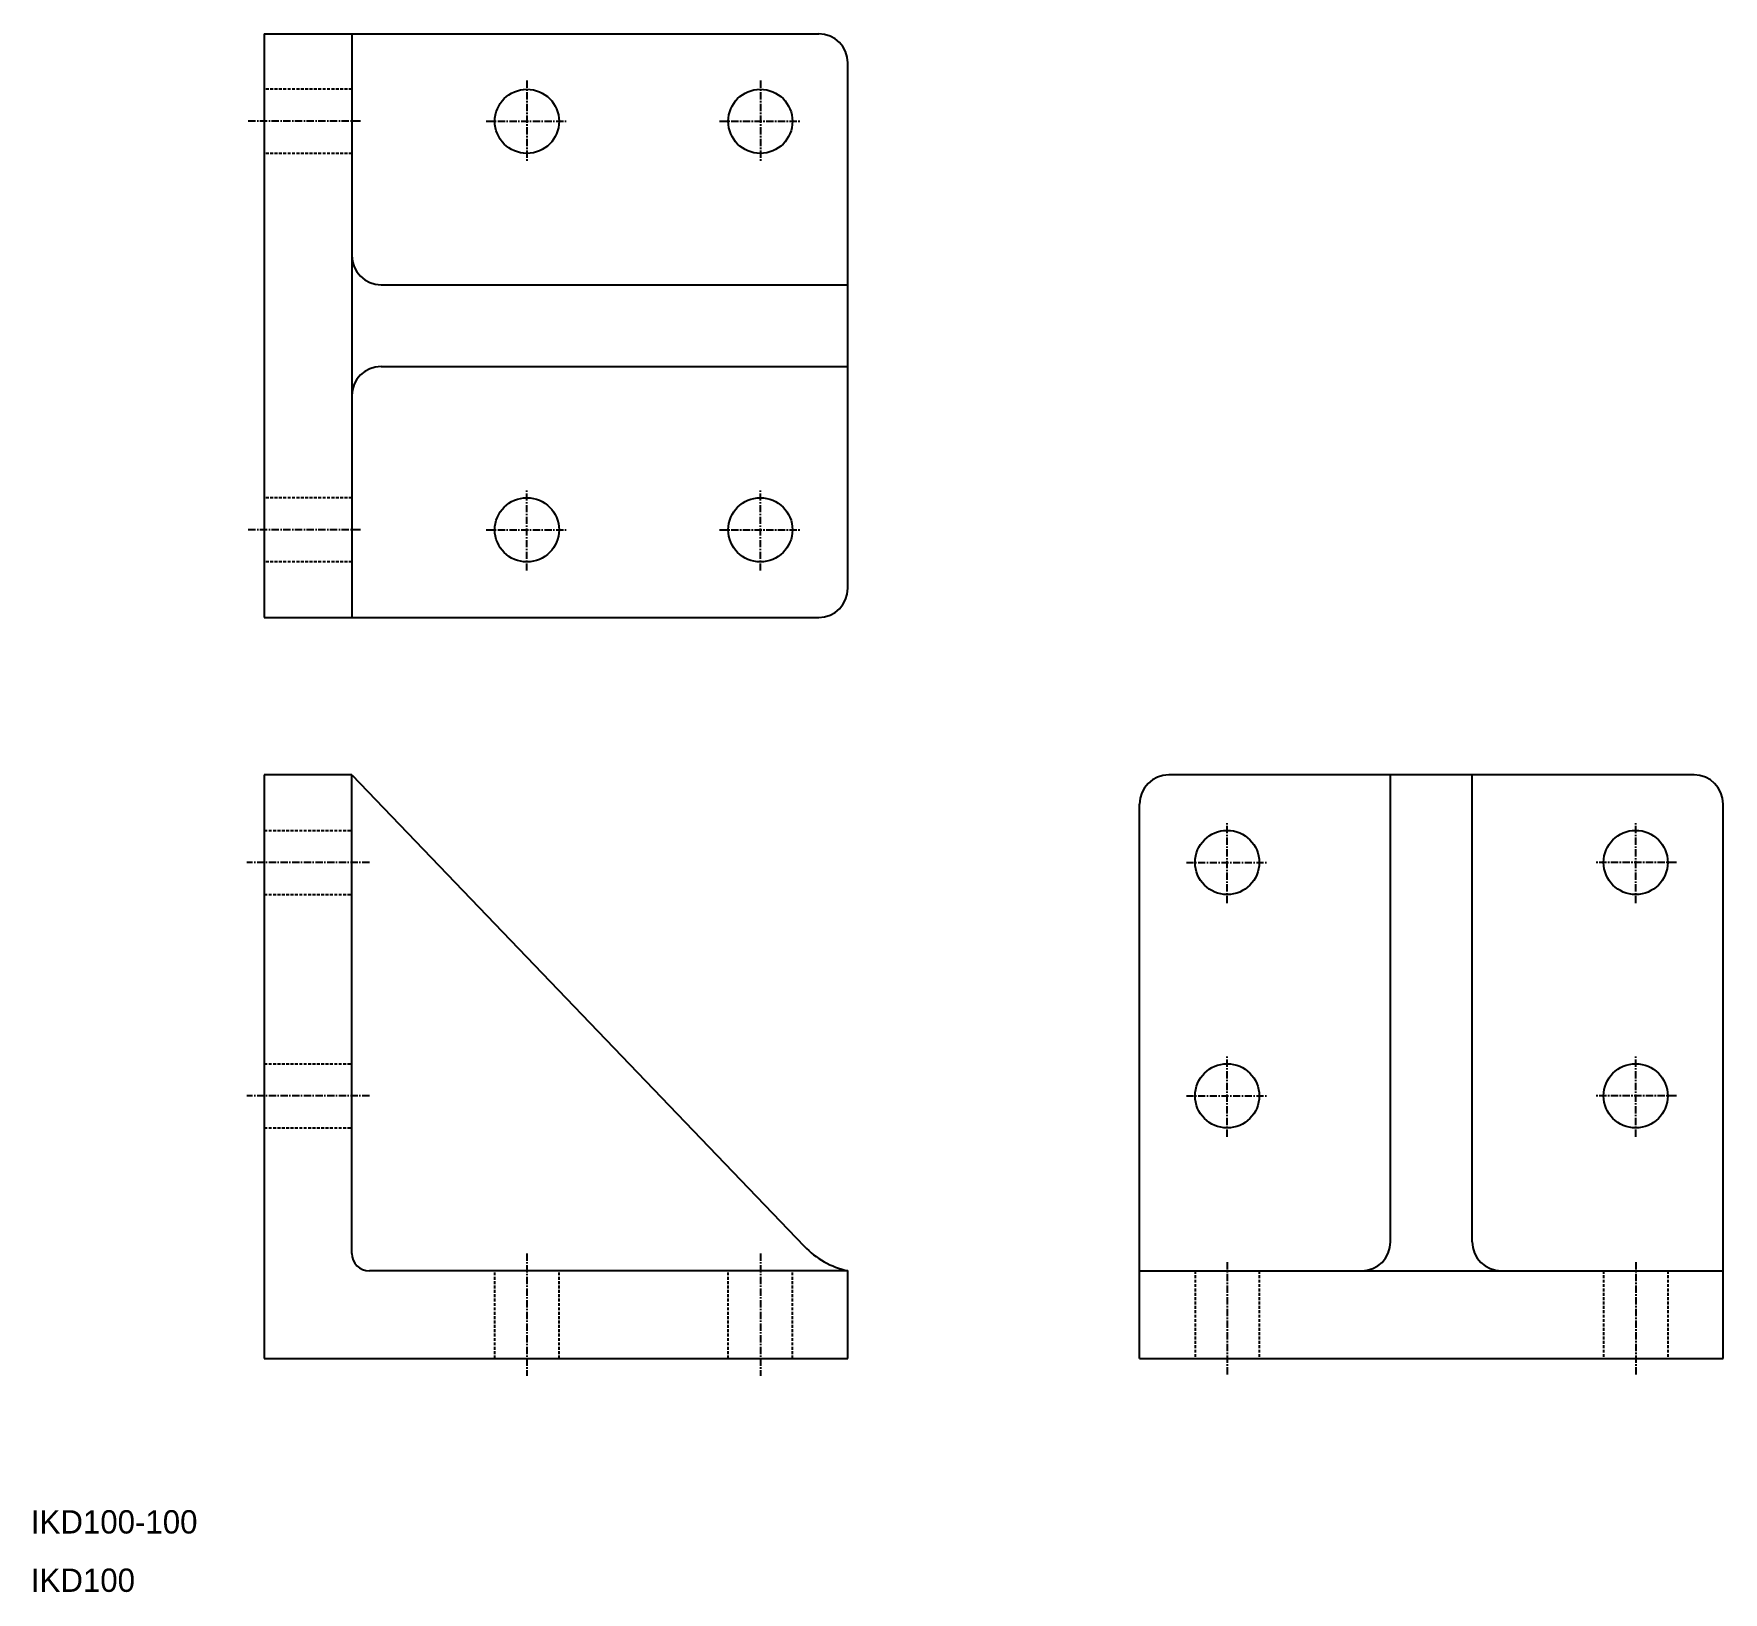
# Model space of a CAD drawing. Extents: x 10 to 300, y 10 to 277.
import ezdxf

# ---------------------------------------------------------------- set-up
doc = ezdxf.new("R2010")
doc.units = 0
doc.linetypes.add('CENTER', pattern=[2, 1.25, -0.25, 0.25, -0.25])
doc.linetypes.add('DASHED', pattern=[0.75, 0.5, -0.25])
doc.layers.get('0').update_dxf_attribs({"linetype": 'CONTINUOUS'})
doc.layers.add('CENTER', color=1, linetype='CENTER')

msp = doc.modelspace()

# ---------------------------------------------------------------- linework, layer by layer
at = {"color": 7, "linetype": 'CONTINUOUS'}
for p, q in [((50, 277), (145, 277)), ((50, 277), (50, 177)), ((65, 277), (65, 177)), ((150, 182), (150, 272)), ((70, 234), (150, 234)), ((70, 220), (150, 220)), ((50, 177), (145, 177)), ((50, 150), (50, 50)), ((65, 150), (50, 150)), ((65, 150), (142.5, 69.24)), ((65, 68), (65, 150)), ((295, 150), (205, 150)), ((243, 70), (243, 150)), ((257, 70), (257, 150)), ((200, 50), (200, 145)), ((300, 50), (300, 145)), ((150, 65), (68, 65)), ((150, 50), (150, 65)), ((200, 65), (300, 65)), ((50, 50), (150, 50)), ((200, 50), (300, 50))]:
    msp.add_line(p, q, dxfattribs=at)
at = {"color": 3, "linetype": 'DASHED'}
for p, q in [((65, 267.5), (50, 267.5)), ((65, 256.5), (50, 256.5)), ((65, 197.5), (50, 197.5)), ((65, 186.5), (50, 186.5)), ((50, 140.5), (65, 140.5)), ((50, 129.5), (65, 129.5)), ((50, 100.5), (65, 100.5)), ((50, 89.5), (65, 89.5)), ((89.5, 50), (89.5, 65)), ((100.5, 50), (100.5, 65)), ((129.5, 50), (129.5, 65)), ((140.5, 50), (140.5, 65)), ((209.5, 65), (209.5, 50)), ((220.5, 65), (220.5, 50)), ((279.5, 65), (279.5, 50)), ((290.5, 65), (290.5, 50))]:
    msp.add_line(p, q, dxfattribs=at)
at = {"color": 7, "linetype": 'CONTINUOUS'}
for centre in [(95, 262), (135, 262), (95, 192), (135, 192), (215, 135), (285, 135), (215, 95), (285, 95)]:
    msp.add_circle(centre, 5.5, dxfattribs=at)
for centre, radius, start, end in [((145, 272), 5, 0, 90), ((70, 239), 5, 180, 270), ((70, 215), 5, 90, 180), ((145, 182), 5, 270, 0), ((205, 145), 5, 90, 180), ((295, 145), 5, 0, 90), ((238, 70), 5, 270, 0), ((262, 70), 5, 180, 270), ((68, 68), 3, 180, 270), ((153.32, 79.63), 15, 223.8204, 257.202)]:
    msp.add_arc(centre, radius, start, end, dxfattribs=at)
at = {"layer": 'CENTER', "color": 1, "linetype": 'CENTER'}
for p, q in [((95, 269), (95, 255)), ((135, 269), (135, 255)), ((66.5, 262), (47, 262)), ((88, 262), (102, 262)), ((128, 262), (142, 262)), ((95, 185), (95, 199)), ((135, 185), (135, 199)), ((66.5, 192), (47, 192)), ((88, 192), (102, 192)), ((128, 192), (142, 192)), ((215, 128), (215, 142)), ((285, 128), (285, 142)), ((68, 135), (47, 135)), ((208, 135), (222, 135)), ((292, 135), (278, 135)), ((215, 88), (215, 102)), ((285, 88), (285, 102)), ((68, 95), (47, 95)), ((208, 95), (222, 95)), ((292, 95), (278, 95)), ((95, 68), (95, 47)), ((135, 68), (135, 47)), ((215, 66.5), (215, 47)), ((285, 66.5), (285, 47))]:
    msp.add_line(p, q, dxfattribs=at)

# ---------------------------------------------------------------- texts
at = {"color": 7, "linetype": 'CONTINUOUS'}
for s, p in [('IKD100-100', (10, 20)), ('IKD100', (10, 10))]:
    msp.add_text(s, height=4, dxfattribs=at).set_placement(p)

doc.saveas('drawing.dxf')
